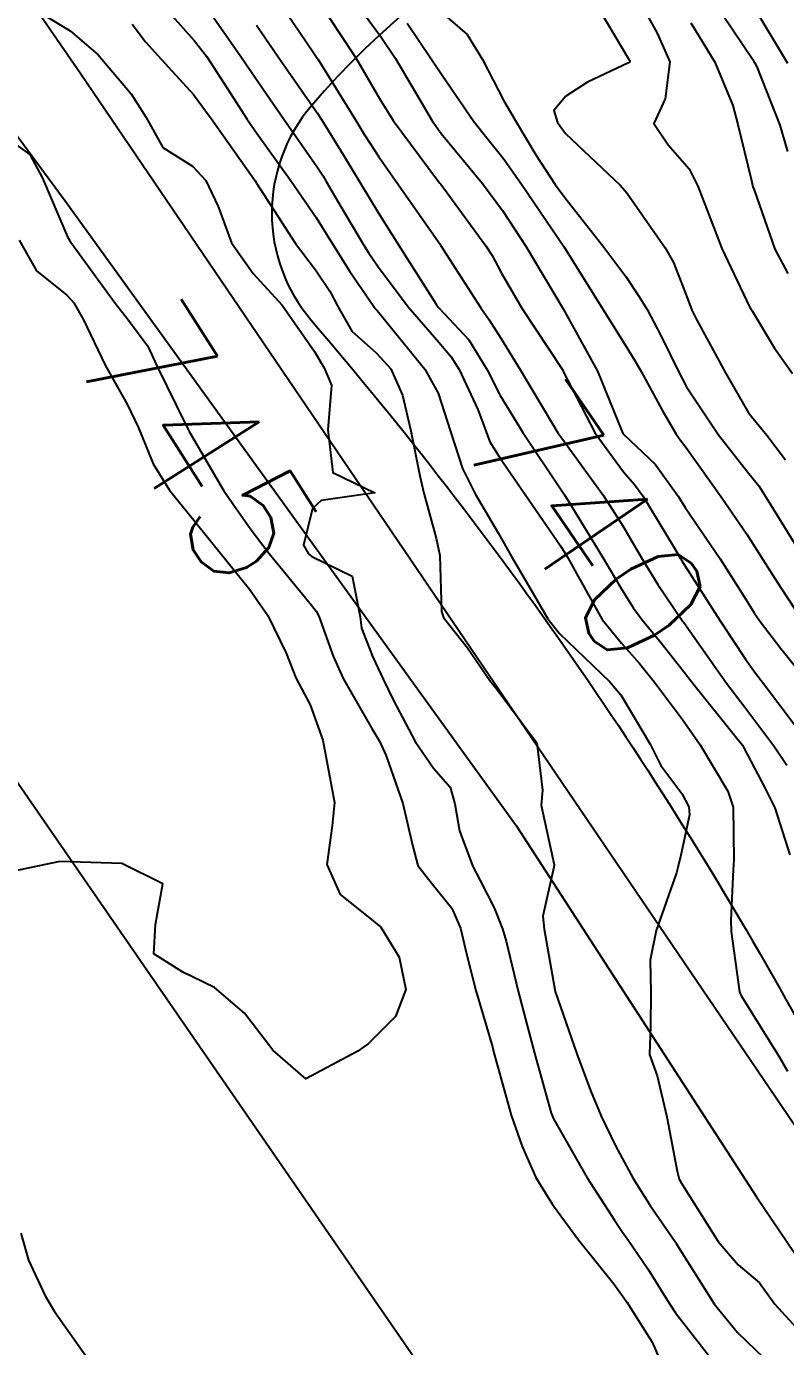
# Model space of a CAD drawing. Header units: metres. Extents: x 298520 to 308411, y 7433745 to 7450750.
# Drawn here: x 305484.02 to 305508.47, y 7436215.27 to 7436257.81 of the extents above; entities that cross this region are included whole.
import ezdxf
from ezdxf.enums import TextEntityAlignment as Align

# ---------------------------------------------------------------- set-up
doc = ezdxf.new("R2010")
doc.units = ezdxf.units.M
doc.header["$LTSCALE"] = 10
for name, color, linetype in [('Area Verde e Lazer', 94, 'Continuous'), ('Cotas', 45, 'Continuous'), ('Curvas de Nivel 1m', 11, 'Continuous'), ('Curvas de Nivel 5m', 15, 'Continuous'), ('Vias Primárias', 230, 'Continuous')]:
    doc.layers.add(name, color=color, linetype=linetype)
doc.styles.add('Style-STANDARD', font='STANDARD.shx')

msp = doc.modelspace()

# ---------------------------------------------------------------- linework, layer by layer
at = {"layer": 'Area Verde e Lazer', "elevation": 702.911}
msp.add_lwpolyline([(305681.312, 7436021.574), (305646.354, 7436069.707), (305638.734, 7436079.916), (305629.627, 7436098.108), (305626.73, 7436106.667), (305623.857, 7436116.23), (305602.206, 7436150.709), (305597.029, 7436153.887, -0.108806), (305579.087, 7436171.197, 0.012766), (305553.578, 7436207.531, -0.058601), (305533.573, 7436242.423, 0.048209), (305525.009, 7436258.103, 0.285836), (305510.329, 7436264.62, 0.182715), (305493.202, 7436255.252, 0.370056), (305493.202, 7436248.329, -0.051189), (305508.905, 7436225.696, 0.044989), (305545.819, 7436171.063, -0.231553), (305551.364, 7436147.273, -0.105431), (305542.516, 7436128.289, -0.119716), (305498.915, 7436092.575, 0.030126), (305447.791, 7436064.099, 0.058782), (305430.122, 7436049.638), (305432.69, 7436045.741), (305454.562, 7436013.793)], format="xyb", dxfattribs=at)
at = {"layer": 'Curvas de Nivel 1m', "flags": 128}
for points, elevation in [([(305489.728, 7436258.549), (305490.92, 7436256.835), (305491.402, 7436256.127), (305492.313, 7436254.821), (305493.368, 7436253.297), (305493.561, 7436253.003), (305493.676, 7436252.805), (305494.146, 7436252.003), (305494.863, 7436250.787), (305495.046, 7436250.501), (305495.326, 7436250.09), (305496.315, 7436248.77), (305497.302, 7436247.627), (305497.703, 7436247.16), (305497.955, 7436246.75), (305498.555, 7436245.459), (305498.827, 7436244.737), (305498.95, 7436244.425), (305499.255, 7436243.928), (305500.082, 7436242.722), (305501.218, 7436241.066), (305501.45, 7436240.708), (305501.736, 7436240.176), (305502.566, 7436238.696), (305503.185, 7436237.928), (305503.772, 7436237.274), (305504.249, 7436236.674), (305505.155, 7436235.47), (305505.725, 7436234.654), (305506.608, 7436233.166), (305506.781, 7436232.643), (305506.802, 7436230.938), (305506.788, 7436230.643), (305506.714, 7436229.006), (305506.717, 7436228.644), (305506.993, 7436226.701), (305507.007, 7436226.64), (305507.052, 7436226.556), (305508.261, 7436224.621), (305508.538, 7436224.137)], 741), ([(305492.012, 7436258.824), (305493.253, 7436256.973), (305493.364, 7436256.81), (305493.412, 7436256.736), (305494.619, 7436254.791), (305494.908, 7436254.317), (305495.371, 7436253.606), (305495.953, 7436252.774), (305497.334, 7436250.8), (305497.361, 7436250.76), (305498.131, 7436249.558), (305498.657, 7436248.74), (305498.923, 7436248.35), (305499.303, 7436247.76), (305499.933, 7436246.724), (305500.929, 7436245.052), (305501.141, 7436244.711), (305501.261, 7436244.534), (305502.601, 7436242.696), (305503.228, 7436241.709), (305503.827, 7436240.681), (305504.36, 7436239.828), (305505.141, 7436238.661), (305505.165, 7436238.633), (305505.192, 7436238.593), (305506.572, 7436236.646), (305507.161, 7436235.875), (305508.1, 7436234.626), (305508.518, 7436234.001)], 739), ([(305493.431, 7436258.598), (305494.143, 7436257.522), (305494.631, 7436256.792), (305495.393, 7436255.484), (305495.835, 7436254.775), (305497.229, 7436252.897), (305497.335, 7436252.76), (305497.362, 7436252.721), (305498.815, 7436250.738), (305499.017, 7436250.422), (305499.324, 7436249.857), (305499.977, 7436248.723), (305501.293, 7436246.727), (305501.304, 7436246.71), (305501.312, 7436246.691), (305502.337, 7436244.699), (305503.251, 7436243.452), (305503.611, 7436243.049), (305503.876, 7436242.681), (305504.892, 7436240.991), (305505.086, 7436240.662), (305505.135, 7436240.584), (305505.211, 7436240.464), (305506.371, 7436238.648), (305507.181, 7436237.415), (305507.508, 7436236.967), (305507.766, 7436236.631), (305509.146, 7436234.793)], 738), ([(305502.268, 7436258.702), (305503.414, 7436256.763), (305503.441, 7436256.717), (305503.453, 7436256.689), (305503.447, 7436256.655), (305503.412, 7436256.632), (305502.094, 7436256.012), (305501.396, 7436255.557), (305501.002, 7436255.101), (305501.126, 7436254.713), (305501.379, 7436254.36), (305503.146, 7436252.692), (305503.359, 7436252.444), (305504.596, 7436250.671), (305504.863, 7436250.202), (305505.317, 7436249.037), (305505.455, 7436248.659), (305505.605, 7436248.362), (305506.539, 7436246.648), (305507.274, 7436245.356), (305507.866, 7436244.631), (305508.476, 7436243.843)], 734), ([(305503.735, 7436258.685), (305504.335, 7436257.589), (305504.739, 7436256.67), (305504.59, 7436255.477), (305504.224, 7436254.677), (305504.691, 7436253.986), (305505.368, 7436253.214), (305505.651, 7436252.657), (305505.828, 7436252.183), (305506.421, 7436250.649), (305507.314, 7436248.773), (305507.362, 7436248.688), (305507.395, 7436248.639), (305508.111, 7436247.438), (305508.697, 7436246.619)], 733), ([(305506.13, 7436258.653), (305507.414, 7436256.741), (305507.453, 7436256.679), (305507.477, 7436256.639), (305507.546, 7436256.503), (305508.285, 7436254.626), (305508.531, 7436253.779)], 731), ([(305484.646, 7436258.132), (305485.421, 7436257.66), (305486.331, 7436256.891), (305487.394, 7436255.637), (305487.87, 7436254.873), (305488.412, 7436253.903), (305489.367, 7436253.305), (305489.801, 7436252.846), (305490.193, 7436251.999), (305490.624, 7436250.837), (305491.323, 7436249.847), (305492.253, 7436248.821), (305493.298, 7436247.33), (305493.489, 7436247.001), (305493.611, 7436246.805), (305493.84, 7436246.246), (305493.721, 7436244.803), (305493.883, 7436243.434), (305495.243, 7436242.78), (305493.516, 7436242.529), (305493.235, 7436242.268), (305492.94, 7436241.089), (305493.1, 7436240.811), (305493.212, 7436240.73), (305494.508, 7436240.093), (305494.763, 7436238.786), (305494.816, 7436238.413), (305495.18, 7436237.482), (305495.511, 7436236.777), (305495.829, 7436236.107), (305496.538, 7436234.766), (305497.134, 7436233.908), (305497.665, 7436233.289), (305497.815, 7436232.75), (305497.971, 7436231.886), (305498.4, 7436230.74), (305498.632, 7436230.281), (305499.08, 7436229.404), (305499.351, 7436228.727), (305499.467, 7436228.328), (305499.858, 7436226.722), (305500.148, 7436225.607), (305500.384, 7436224.716), (305500.924, 7436222.791), (305500.953, 7436222.71), (305501.001, 7436222.601), (305502.082, 7436220.699), (305502.959, 7436219.335), (305503.22, 7436218.951), (305503.41, 7436218.683), (305504.036, 7436217.766), (305504.721, 7436216.663), (305504.928, 7436216.351), (305506.262, 7436214.646)], 744), ([(305488.71, 7436258.145), (305489.418, 7436257.35), (305489.812, 7436256.846), (305490.596, 7436255.637), (305491.116, 7436254.833), (305491.379, 7436254.447), (305492.542, 7436252.818), (305493.346, 7436251.651), (305493.874, 7436250.802), (305494.434, 7436249.904), (305495.208, 7436248.782), (305495.253, 7436248.721), (305495.312, 7436248.655), (305496.852, 7436246.764), (305497.281, 7436245.99), (305497.677, 7436244.754), (305498.06, 7436243.557), (305498.471, 7436242.742), (305499.224, 7436241.466), (305499.641, 7436240.726), (305500.264, 7436239.658), (305500.814, 7436238.714), (305501.188, 7436238.241), (305502.798, 7436236.694), (305503.167, 7436236.267), (305504.11, 7436234.675), (305504.459, 7436233.993), (305505.127, 7436233.085), (305505.355, 7436232.658), (305505.377, 7436232.4), (305505.1, 7436231.103), (305505.011, 7436230.744), (305504.991, 7436230.662), (305504.956, 7436230.527), (305504.303, 7436228.672), (305504.11, 7436227.721), (305504.13, 7436226.674), (305504.123, 7436225.588), (305504.089, 7436224.674), (305504.338, 7436223.992), (305504.647, 7436222.665), (305504.977, 7436220.92), (305505.048, 7436220.659), (305505.152, 7436220.477), (305506.3, 7436218.647), (305506.946, 7436217.901), (305507.634, 7436217.324), (305508.127, 7436216.628), (305508.92, 7436215.764)], 742), ([(305494.871, 7436258.232), (305495.42, 7436257.489), (305495.91, 7436256.775), (305496.647, 7436255.515), (305497.086, 7436254.763), (305497.379, 7436254.352), (305498.102, 7436253.481), (305498.713, 7436252.74), (305499.35, 7436251.878), (305500.101, 7436250.722), (305501.313, 7436248.71), (305502.414, 7436246.699), (305503.212, 7436244.743), (305503.235, 7436244.69), (305503.263, 7436244.659), (305504.276, 7436243.697), (305505.009, 7436242.664), (305505.238, 7436242.302), (305506.364, 7436240.648), (305507.2, 7436239.331), (305507.465, 7436238.905), (305507.651, 7436238.633), (305508.319, 7436237.757), (305509.174, 7436236.704)], 737), ([(305487.423, 7436257.879), (305487.855, 7436257.311), (305488.249, 7436256.867), (305489.394, 7436255.612), (305489.966, 7436254.844), (305491.363, 7436252.86), (305491.386, 7436252.83), (305491.431, 7436252.76), (305492.685, 7436250.816), (305493.324, 7436249.958), (305493.794, 7436249.279), (305494.042, 7436248.799), (305494.5, 7436247.987), (305495.298, 7436247.273), (305495.753, 7436246.775), (305496.129, 7436245.923), (305496.404, 7436244.769), (305496.691, 7436243.323), (305496.82, 7436242.764), (305497.221, 7436241.316), (305497.332, 7436240.758), (305497.387, 7436238.95), (305497.45, 7436238.756), (305498.222, 7436237.783), (305498.946, 7436236.733), (305499.169, 7436236.452), (305500.46, 7436234.717), (305500.643, 7436233.199), (305500.598, 7436232.715), (305501.014, 7436230.79), (305501.008, 7436230.711), (305500.651, 7436229.14), (305500.694, 7436228.714), (305501.053, 7436226.71), (305501.748, 7436224.703), (305502.188, 7436223.522), (305502.529, 7436222.695), (305502.989, 7436221.738), (305503.563, 7436220.681), (305504.108, 7436219.816), (305504.905, 7436218.661), (305504.925, 7436218.633), (305504.952, 7436218.586), (305506.175, 7436216.648), (305506.919, 7436215.72), (305508.06, 7436214.628)], 743), ([(305496.285, 7436257.911), (305497.056, 7436256.764), (305497.405, 7436256.232), (305498.434, 7436254.744), (305498.851, 7436254.211), (305499.371, 7436253.559), (305499.964, 7436252.724), (305501.333, 7436250.71), (305502.583, 7436248.697), (305503.302, 7436247.55), (305503.628, 7436247.017), (305503.816, 7436246.682), (305504.501, 7436245.445), (305504.948, 7436244.665), (305505.082, 7436244.484), (305505.259, 7436244.253), (305506.402, 7436242.648), (305507.225, 7436241.446), (305507.742, 7436240.632), (305508.312, 7436239.732), (305509.055, 7436238.612)], 736), ([(305505.426, 7436257.921), (305506.199, 7436256.652), (305506.778, 7436255.26), (305506.932, 7436254.645), (305507.365, 7436252.881), (305507.41, 7436252.686), (305507.421, 7436252.639), (305507.46, 7436252.54), (305508.123, 7436250.628), (305508.551, 7436249.848)], 732), ([(305483.778, 7436250.923), (305484.34, 7436249.932), (305485.315, 7436249.143), (305485.547, 7436248.898), (305485.851, 7436248.351), (305486.555, 7436246.887), (305487.274, 7436245.611), (305487.622, 7436244.875), (305488.095, 7436243.711), (305488.63, 7436242.859), (305489.232, 7436242.118), (305490.254, 7436240.84), (305491.201, 7436239.673), (305491.791, 7436238.824), (305492.385, 7436237.614), (305492.693, 7436236.815), (305493.16, 7436235.947), (305493.57, 7436234.804), (305493.817, 7436233.487), (305493.937, 7436232.798), (305493.861, 7436232.05), (305493.695, 7436230.801), (305494.126, 7436229.837), (305495.076, 7436229.07), (305495.438, 7436228.776), (305496.02, 7436227.814), (305496.244, 7436226.768), (305495.907, 7436225.904), (305495.027, 7436225.02), (305494.884, 7436224.923), (305494.698, 7436224.785), (305493.014, 7436223.891), (305491.954, 7436224.821), (305491.041, 7436226.007), (305490.072, 7436226.84), (305489.058, 7436227.328), (305488.124, 7436227.925), (305488.169, 7436228.864), (305488.408, 7436230.182), (305487.092, 7436230.828), (305485.093, 7436230.9), (305483.088, 7436230.475)], 746), ([(305483.838, 7436218.917), (305484.083, 7436218.051), (305484.616, 7436216.905), (305484.925, 7436216.394), (305485.988, 7436214.889)], 746)]:
    msp.add_lwpolyline(points, dxfattribs=dict(at, elevation=elevation))
at = {"layer": 'Curvas de Nivel 5m', "flags": 128}
for points, elevation in [([(305507.431, 7436258.454), (305508.114, 7436257.324), (305508.534, 7436256.623)], 730), ([(305497.428, 7436258.227), (305498.218, 7436257.545), (305498.709, 7436256.741), (305499.393, 7436255.411), (305499.789, 7436254.726), (305500.422, 7436253.67), (305501.048, 7436252.713), (305501.357, 7436252.295), (305502.62, 7436250.697), (305503.323, 7436249.746), (305503.75, 7436249.116), (305504.009, 7436248.68), (305504.462, 7436247.83), (305505.035, 7436246.664), (305505.286, 7436246.197), (305506.308, 7436244.65), (305507.251, 7436243.449), (305507.614, 7436243.002), (305507.844, 7436242.631), (305508.89, 7436240.942)], 735), ([(305491.423, 7436257.85), (305492.129, 7436256.823), (305493.386, 7436255.019), (305493.523, 7436254.808), (305494.233, 7436253.658), (305494.753, 7436252.789), (305495.348, 7436251.81), (305496.006, 7436250.773), (305497.219, 7436248.856), (305497.286, 7436248.76), (305497.313, 7436248.73), (305498.264, 7436247.707), (305498.857, 7436246.737), (305499.281, 7436245.914), (305500.007, 7436244.723), (305501.245, 7436242.871), (305501.351, 7436242.709), (305501.549, 7436242.396), (305502.586, 7436240.696), (305503.203, 7436239.663), (305503.572, 7436239.06), (305503.854, 7436238.68), (305504.46, 7436237.945), (305505.177, 7436237.043), (305505.474, 7436236.657), (305506.862, 7436234.928), (305507.084, 7436234.641), (305507.142, 7436234.542), (305507.791, 7436233.291), (305508.127, 7436232.625), (305508.605, 7436231.112)], 740), ([(305483.376, 7436254.221), (305484.13, 7436253.678), (305484.529, 7436252.913), (305485.335, 7436251.031), (305485.414, 7436250.899), (305485.639, 7436250.588), (305486.871, 7436248.884), (305487.307, 7436248.338), (305487.928, 7436247.5), (305488.216, 7436246.866), (305489.149, 7436244.967), (305489.211, 7436244.851), (305489.229, 7436244.817), (305489.262, 7436244.753), (305490.371, 7436242.839), (305491.225, 7436241.623), (305491.836, 7436240.824), (305493.196, 7436239.155), (305493.354, 7436238.968), (305493.431, 7436238.806), (305493.895, 7436237.514), (305494.223, 7436236.794), (305495.149, 7436235.187), (305495.388, 7436234.778), (305495.608, 7436234.305), (305496.146, 7436232.77), (305496.449, 7436231.42), (305496.626, 7436230.765), (305497.087, 7436230.181), (305497.723, 7436229.394), (305498, 7436228.746), (305498.2, 7436227.878), (305498.492, 7436226.738), (305499.026, 7436224.92), (305499.075, 7436224.729), (305499.092, 7436224.659), (305499.631, 7436222.724), (305499.992, 7436221.716), (305500.432, 7436220.715), (305500.964, 7436219.848), (305501.804, 7436218.701), (305502.939, 7436217.284), (305503.192, 7436216.943), (305503.367, 7436216.683), (305504.174, 7436215.411), (305504.493, 7436214.666)], 745)]:
    msp.add_lwpolyline(points, dxfattribs=dict(at, elevation=elevation))
at = {"layer": 'Vias Primárias'}
for points in [[(305246.059, 7436539.239), (305249.049, 7436534.712), (305263.207, 7436511.203), (305267.753, 7436504.595), (305274.266, 7436497.478), (305281.819, 7436488.557), (305292.968, 7436478.676), (305309.176, 7436463.971), (305315.552, 7436457.832), (305335.587, 7436431.417), (305357.69, 7436405.682), (305380.992, 7436382.265), (305407.66, 7436359.48), (305417.541, 7436349.77), (305425.033, 7436340.473), (305438.888, 7436320.416), (305454.408, 7436296.792), (305470.154, 7436273.549), (305478.556, 7436261.27), (305485.262, 7436252.183), (305499.793, 7436232.056), (305507.534, 7436220.086), (305539.2, 7436173.274)], [(305279.333, 7436498.614), (305287.451, 7436489.72), (305294.98, 7436483.274), (305318.989, 7436460.96), (305350.085, 7436420.059), (305382.655, 7436387.133), (305403.391, 7436367.112), (305412.826, 7436359.532), (305422.687, 7436349.252), (305433.77, 7436333.046), (305453.365, 7436303.814), (305470.266, 7436278.781), (305485.772, 7436256.274), (305552.14, 7436158.523), (305569.848, 7436127.382)]]:
    msp.add_lwpolyline(points, dxfattribs=at)
msp.add_lwpolyline([(305513.429, 7436190.374), (305483.208, 7436234.181), (305470.704, 7436253.509), (305467.566, 7436257.513), (305465.374, 7436259.578), (305461.983, 7436261.85), (305459.021, 7436263.437), (305455.657, 7436264.821), (305452.405, 7436265.895), (305449.578, 7436266.54), (305445.749, 7436267.076), (305442.976, 7436267.237), (305438.614, 7436267.076), (305433.361, 7436266.226), (305429.517, 7436264.414), (305418.329, 7436256.669), (305409.725, 7436251.126), (305407.206, 7436249.95, -0.131705), (305404.365, 7436249.448, -0.082944), (305398.664, 7436250.918, -0.130165), (305393.238, 7436255.278, -0.01915), (305390.737, 7436258.958), (305372.78, 7436284.497)], format="xyb", dxfattribs=at)

# ---------------------------------------------------------------- texts
at = {"layer": 'Cotas', "style": 'Style-STANDARD'}
for s, rotation, p in [('745', 302.4333, (305489.571, 7436244.389, 745)), ('740', 304.356, (305502.108, 7436241.828, 740))]:
    msp.add_text(s, height=4, rotation=rotation, dxfattribs=at).set_placement(p, align=Align.MIDDLE_CENTER)

doc.saveas('drawing.dxf')
